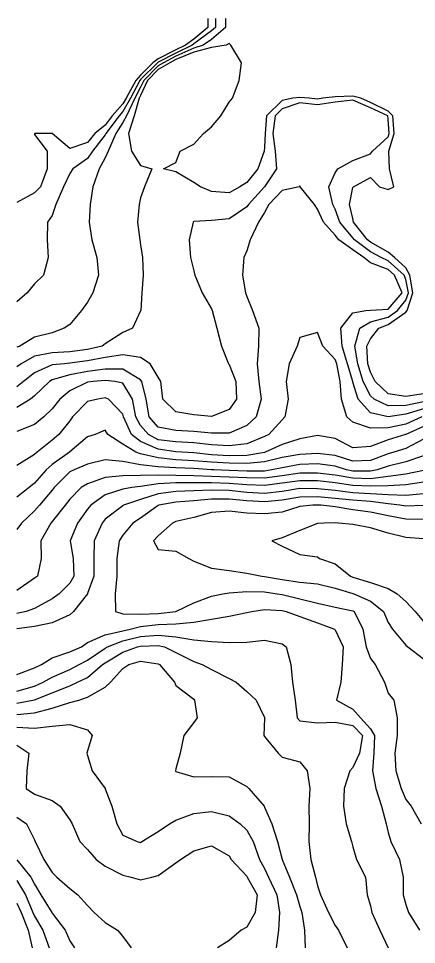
# Model space of a CAD drawing. Header units: metres. Extents: x 542999 to 543275, y 2234575 to 2234818.
# Drawn here: x 543111.4 to 543178.9, y 2234661.1 to 2234818 of the extents above; entities that cross this region are included whole.
import ezdxf

# ---------------------------------------------------------------- set-up
doc = ezdxf.new("R2010")
doc.units = ezdxf.units.M

msp = doc.modelspace()

# ---------------------------------------------------------------- linework, layer by layer
for points, elevation in [([(543143.48, 2234818.03), (543143.48, 2234816.53), (543141.1, 2234814.56), (543139.71, 2234813.53), (543138.1, 2234812.74), (543135.1, 2234811.18), (543134.19, 2234810.53), (543132.1, 2234808.44), (543131.3, 2234807.53), (543129.64, 2234804.53), (543129.1, 2234803.58), (543127.29, 2234801.53), (543126.1, 2234799.98), (543124.35, 2234798.53), (543123.1, 2234797.04), (543120.1, 2234795.99), (543117.12, 2234798.53), (543117.1, 2234798.54), (543114.1, 2234798.56), (543114.08, 2234798.53), (543114.1, 2234798.39), (543116.26, 2234795.53), (543116.24, 2234792.53), (543115.14, 2234789.53), (543114.1, 2234788.48), (543111.1, 2234786.85)], 2140.5), ([(543144.78, 2234818.03), (543144.78, 2234816.53), (543144.1, 2234815.96), (543141.1, 2234813.73), (543140.84, 2234813.53), (543138.1, 2234812.18), (543135.1, 2234810.65), (543134.94, 2234810.53), (543132.1, 2234807.69), (543131.97, 2234807.53), (543130.38, 2234804.53), (543129.1, 2234802.25), (543128.46, 2234801.53), (543126.2, 2234798.53), (543126.1, 2234798.34), (543123.93, 2234795.53), (543123.1, 2234794.3), (543120.61, 2234792.53), (543120.1, 2234791.78), (543119.01, 2234789.53), (543117.7, 2234786.53), (543117.1, 2234784.67), (543116.3, 2234783.53), (543116.23, 2234780.53), (543116.41, 2234777.53), (543115.65, 2234774.53), (543114.1, 2234773.09), (543112.85, 2234771.53), (543111.1, 2234769.99)], 2140), ([(543146.52, 2234818.03), (543146.52, 2234816.53), (543144.1, 2234814.48), (543142.73, 2234813.53), (543141.1, 2234813.02), (543138.1, 2234811.63), (543135.96, 2234810.53), (543135.1, 2234810.02), (543132.62, 2234807.53), (543132.1, 2234806.42), (543131.11, 2234804.53), (543129.7, 2234801.53), (543129.1, 2234800.39), (543127.87, 2234798.53), (543126.6, 2234795.53), (543126.1, 2234794.44), (543125.07, 2234792.53), (543124.01, 2234789.53), (543123.56, 2234786.53), (543123.38, 2234783.53), (543123.81, 2234780.53), (543124.66, 2234777.53), (543124.96, 2234774.53), (543124.02, 2234771.53), (543123.1, 2234769.96), (543122.08, 2234768.53), (543120.1, 2234766.17), (543119.16, 2234765.53), (543117.1, 2234764.77), (543114.1, 2234764.05), (543111.59, 2234762.53), (543111.1, 2234762.32)], 2139.5), ([(543180.1, 2234754.42), (543177.1, 2234753.95), (543174.1, 2234754.45), (543171.86, 2234756.53), (543171.1, 2234758.08), (543170.62, 2234759.53), (543170.46, 2234762.53), (543171.1, 2234763.76), (543172.52, 2234765.53), (543174.1, 2234766.18), (543177.1, 2234768.25), (543177.3, 2234768.53), (543178.29, 2234771.53), (543177.75, 2234774.53), (543177.1, 2234775.78), (543175.16, 2234777.53), (543174.1, 2234778.41), (543171.1, 2234780.14), (543170.59, 2234780.53), (543168.21, 2234783.53), (543168.1, 2234784.14), (543167.53, 2234786.53), (543168.1, 2234789.37), (543168.22, 2234789.53), (543171.1, 2234791.11), (543172.62, 2234789.53), (543174.1, 2234789.05), (543175.05, 2234789.53), (543174.29, 2234792.53), (543174.18, 2234795.53), (543175.13, 2234798.53), (543174.88, 2234801.53), (543174.1, 2234802.31), (543171.1, 2234803.81), (543169.47, 2234804.53), (543168.1, 2234804.89), (543165.1, 2234804.74), (543162.99, 2234804.53), (543162.1, 2234804.38), (543160.7, 2234804.53), (543159.1, 2234804.66), (543157.94, 2234804.53), (543156.1, 2234804.15), (543153.43, 2234801.53), (543153.22, 2234798.53), (543153.1, 2234796.23), (543153.03, 2234795.53), (543151.97, 2234792.53), (543150.1, 2234790.23), (543148.94, 2234789.53), (543147.1, 2234788.5), (543144.1, 2234788.7), (543142.26, 2234789.53), (543141.1, 2234790.24), (543138.1, 2234792.05), (543135.96, 2234792.53), (543138.1, 2234793.62), (543138.8, 2234795.53), (543141.1, 2234796.75), (543142.75, 2234798.53), (543144.1, 2234799.67), (543145.72, 2234801.53), (543147.1, 2234803.84), (543147.68, 2234804.53), (543148.8, 2234807.53), (543149.21, 2234810.53), (543147.42, 2234813.53), (543147.1, 2234813.81), (543146.63, 2234813.53), (543144.1, 2234813.12), (543141.1, 2234812.35), (543138.1, 2234811.07), (543137.04, 2234810.53), (543135.1, 2234809.37), (543133.27, 2234807.53), (543132.1, 2234805.01), (543131.85, 2234804.53), (543131.03, 2234801.53), (543130.04, 2234798.53), (543130.57, 2234795.53), (543132.1, 2234793.1), (543134.01, 2234792.53), (543132.76, 2234789.53), (543132.1, 2234787.62), (543131.85, 2234786.53), (543131.6, 2234783.53), (543131.99, 2234780.53), (543132.1, 2234779.69), (543132.44, 2234777.53), (543132.53, 2234774.53), (543132.33, 2234771.53), (543132.12, 2234768.53), (543132.1, 2234768.5), (543130.71, 2234765.53), (543129.1, 2234764.82), (543126.1, 2234762.89), (543125.59, 2234762.53), (543123.1, 2234761.96), (543120.1, 2234761.53), (543117.1, 2234761.4), (543114.1, 2234760.83), (543111.84, 2234759.53), (543111.1, 2234758.98)], 2139), ([(543180.1, 2234753.08), (543177.1, 2234752.43), (543174.1, 2234752.41), (543171.74, 2234753.53), (543171.1, 2234754.1), (543169.86, 2234756.53), (543168.93, 2234759.53), (543168.42, 2234762.53), (543169.31, 2234765.53), (543171.1, 2234766.62), (543174.1, 2234767.44), (543175.66, 2234768.53), (543177.1, 2234770.28), (543177.54, 2234771.53), (543177.1, 2234773.8), (543176.8, 2234774.53), (543174.1, 2234776.96), (543172.9, 2234777.53), (543171.1, 2234778.48), (543168.39, 2234780.53), (543168.1, 2234780.89), (543165.91, 2234783.53), (543165.1, 2234785.7), (543164.71, 2234786.53), (543164, 2234789.53), (543165.1, 2234791.88), (543165.56, 2234792.53), (543168.1, 2234793.97), (543171.1, 2234795.1), (543171.46, 2234795.53), (543174.1, 2234797.98), (543174.28, 2234798.53), (543174.1, 2234800.96), (543174.01, 2234801.53), (543171.1, 2234802.92), (543168.1, 2234804.21), (543165.1, 2234803.83), (543162.1, 2234803.38), (543159.1, 2234803.72), (543156.1, 2234802.7), (543154.91, 2234801.53), (543154.55, 2234798.53), (543154.93, 2234795.53), (543155.16, 2234792.53), (543153.14, 2234789.53), (543153.1, 2234789.49), (543150.4, 2234786.53), (543150.1, 2234786.11), (543147.1, 2234784.08), (543144.1, 2234783.81), (543141.1, 2234783.64), (543140.99, 2234783.53), (543140.31, 2234780.53), (543140.58, 2234777.53), (543141.1, 2234775.25), (543141.28, 2234774.53), (543142.54, 2234771.53), (543144.1, 2234768.83), (543144.24, 2234768.53), (543145.02, 2234765.53), (543145.82, 2234762.53), (543147.02, 2234759.53), (543147.1, 2234759.39), (543148.25, 2234756.53), (543148.37, 2234753.53), (543147.1, 2234751.79), (543144.1, 2234750.61), (543141.1, 2234750.86), (543138.1, 2234751.36), (543135.86, 2234753.53), (543135.52, 2234756.53), (543135.1, 2234757.27), (543133.74, 2234759.53), (543132.1, 2234760.57), (543129.1, 2234761.04), (543126.1, 2234760.57), (543123.1, 2234760.01), (543120.1, 2234759.6), (543119.17, 2234759.53), (543117.1, 2234759.33), (543114.1, 2234757.98), (543112.22, 2234756.53), (543111.1, 2234755.59)], 2138.5), ([(543180.1, 2234751.86), (543177.1, 2234750.96), (543174.1, 2234750.54), (543171.1, 2234751.21), (543169.01, 2234753.53), (543168.1, 2234756.4), (543168.07, 2234756.53), (543167.17, 2234759.53), (543166.28, 2234762.53), (543166.06, 2234765.53), (543168.1, 2234768.13), (543170.31, 2234768.53), (543171.1, 2234768.62), (543174.1, 2234768.79), (543176.45, 2234771.53), (543175.16, 2234774.53), (543174.1, 2234775.48), (543171.1, 2234776.6), (543169.94, 2234777.53), (543168.1, 2234778.83), (543165.73, 2234780.53), (543165.1, 2234781.31), (543163.11, 2234783.53), (543162.1, 2234785.7), (543161.6, 2234786.53), (543159.14, 2234789.53), (543159.1, 2234789.68), (543159.02, 2234789.53), (543156.1, 2234788.87), (543153.85, 2234786.53), (543153.1, 2234785.17), (543152.08, 2234783.53), (543150.66, 2234780.53), (543150.1, 2234778.64), (543149.61, 2234777.53), (543149.4, 2234774.53), (543149.88, 2234771.53), (543150.1, 2234770.92), (543151.1, 2234768.53), (543152.18, 2234765.53), (543152.09, 2234762.53), (543151.87, 2234759.53), (543152.14, 2234756.53), (543152.54, 2234753.53), (543151.7, 2234750.53), (543150.1, 2234749.03), (543147.1, 2234747.77), (543144.1, 2234747.73), (543141.1, 2234748.05), (543138.1, 2234748.2), (543135.1, 2234748.77), (543133.56, 2234750.53), (543133.06, 2234753.53), (543132.32, 2234756.53), (543132.1, 2234756.8), (543129.1, 2234758.6), (543126.1, 2234758.58), (543123.1, 2234758.21), (543120.1, 2234757.67), (543117.1, 2234756.77), (543116.67, 2234756.53), (543114.1, 2234754.07), (543113.44, 2234753.53), (543111.1, 2234752.12)], 2138), ([(543179.79, 2234750.53), (543177.1, 2234749.3), (543174.1, 2234748.67), (543171.1, 2234748.58), (543168.1, 2234749.6), (543167.06, 2234750.53), (543166.2, 2234753.53), (543165.97, 2234756.53), (543165.36, 2234759.53), (543165.1, 2234760.23), (543163.02, 2234762.53), (543162.1, 2234764.8), (543159.1, 2234763.99), (543158.64, 2234762.53), (543157.3, 2234759.53), (543156.8, 2234756.53), (543157.15, 2234753.53), (543156.59, 2234750.53), (543156.1, 2234750.02), (543153.85, 2234747.53), (543153.1, 2234747.18), (543150.1, 2234745.96), (543147.1, 2234745.59), (543144.1, 2234745.77), (543141.1, 2234746.12), (543138.1, 2234746.28), (543135.1, 2234746.65), (543133.41, 2234747.53), (543132.1, 2234749.08), (543131.28, 2234750.53), (543130.73, 2234753.53), (543129.1, 2234756.23), (543127.7, 2234756.53), (543126.1, 2234756.7), (543124.07, 2234756.53), (543123.1, 2234756.4), (543120.1, 2234754.93), (543118.42, 2234753.53), (543117.1, 2234751.88), (543115.71, 2234750.53), (543114.1, 2234749.21), (543111.1, 2234748.06)], 2137.5), ([(543180.1, 2234748.87), (543177.1, 2234747.55), (543177.03, 2234747.53), (543174.1, 2234746.61), (543171.1, 2234745.52), (543168.1, 2234745.29), (543165.1, 2234746.86), (543162.1, 2234747.35), (543159.1, 2234746.82), (543156.1, 2234745.83), (543153.23, 2234744.53), (543153.1, 2234744.5), (543150.1, 2234743.99), (543147.1, 2234743.91), (543144.1, 2234744.1), (543141.1, 2234744.4), (543139.09, 2234744.53), (543138.1, 2234744.61), (543135.1, 2234745.06), (543132.1, 2234746.33), (543130.54, 2234747.53), (543129.21, 2234750.53), (543129.1, 2234750.96), (543126.67, 2234753.53), (543126.1, 2234753.74), (543124.85, 2234753.53), (543123.1, 2234753.11), (543120.54, 2234750.53), (543120.1, 2234749.86), (543118.25, 2234747.53), (543117.1, 2234746.55), (543114.54, 2234744.53), (543114.1, 2234744.15), (543111.1, 2234742.28)], 2137), ([(543180.1, 2234746.74), (543177.1, 2234745.18), (543175.05, 2234744.53), (543174.1, 2234744.27), (543171.1, 2234743.14), (543168.1, 2234743.04), (543165.1, 2234743.98), (543162.1, 2234744.34), (543159.1, 2234744.15), (543156.1, 2234743.61), (543153.1, 2234742.89), (543150.1, 2234742.63), (543147.1, 2234742.65), (543144.1, 2234742.83), (543141.1, 2234743.07), (543138.1, 2234743.24), (543135.1, 2234743.55), (543132.1, 2234744.27), (543131.3, 2234744.53), (543129.1, 2234745.88), (543126.56, 2234747.53), (543126.1, 2234748.29), (543124.41, 2234747.53), (543123.1, 2234747.15), (543120.1, 2234744.59), (543120.04, 2234744.53), (543117.1, 2234742.47), (543116.06, 2234741.53), (543114.1, 2234739.26), (543113.18, 2234738.53), (543111.1, 2234736.89)], 2136.5), ([(543180.1, 2234743.9), (543177.1, 2234742.89), (543174.1, 2234742.17), (543172.22, 2234741.53), (543171.1, 2234741.3), (543168.1, 2234741.31), (543167.04, 2234741.53), (543165.1, 2234742.14), (543162.1, 2234742.57), (543159.1, 2234742.46), (543156.1, 2234741.91), (543154.33, 2234741.53), (543153.1, 2234741.34), (543150.1, 2234741.3), (543147.1, 2234741.41), (543144.51, 2234741.53), (543144.1, 2234741.55), (543141.1, 2234741.75), (543138.1, 2234741.89), (543135.1, 2234742.07), (543132.1, 2234742.41), (543129.1, 2234742.97), (543126.1, 2234743.26), (543123.1, 2234742.5), (543120.83, 2234741.53), (543120.1, 2234741.2), (543117.45, 2234738.53), (543117.1, 2234738.07), (543114.95, 2234735.53), (543114.1, 2234734.6), (543111.89, 2234732.53), (543111.1, 2234731.45)], 2136), ([(543180.1, 2234741.44), (543177.1, 2234740.81), (543174.1, 2234740.42), (543171.1, 2234740.03), (543168.1, 2234740.11), (543165.1, 2234740.65), (543162.1, 2234740.99), (543159.1, 2234740.96), (543156.1, 2234740.54), (543153.1, 2234740.12), (543150.1, 2234740.16), (543147.1, 2234740.32), (543144.1, 2234740.44), (543141.1, 2234740.53), (543138.1, 2234740.6), (543135.1, 2234740.63), (543132.1, 2234740.56), (543129.1, 2234740.55), (543126.1, 2234740.23), (543123.1, 2234739.15), (543122.01, 2234738.53), (543120.1, 2234736.6), (543119.32, 2234735.53), (543117.1, 2234732.81), (543116.85, 2234732.53), (543115.18, 2234729.53), (543115.21, 2234726.53), (543114.63, 2234723.53), (543114.1, 2234723.16), (543111.1, 2234721.12)], 2135.5), ([(543180.1, 2234739.47), (543177.1, 2234738.98), (543174.1, 2234738.83), (543171.1, 2234738.77), (543168.1, 2234738.91), (543165.1, 2234739.34), (543162.1, 2234739.67), (543159.1, 2234739.69), (543156.1, 2234739.26), (543153.1, 2234738.89), (543150.1, 2234739.02), (543147.1, 2234739.23), (543144.1, 2234739.32), (543141.1, 2234739.32), (543138.1, 2234739.33), (543135.1, 2234739.19), (543132.1, 2234738.73), (543130.59, 2234738.53), (543129.1, 2234738.24), (543126.1, 2234737.32), (543123.65, 2234735.53), (543123.1, 2234734.85), (543121.38, 2234732.53), (543120.13, 2234729.53), (543120.65, 2234726.53), (543120.78, 2234723.53), (543120.1, 2234722.34), (543118.31, 2234720.53), (543117.1, 2234719.66), (543114.1, 2234718.03), (543112.68, 2234717.53), (543111.1, 2234717.18)], 2135), ([(543180.1, 2234737.48), (543177.1, 2234737.18), (543174.1, 2234737.29), (543171.1, 2234737.46), (543168.1, 2234737.66), (543165.1, 2234738.03), (543162.1, 2234738.34), (543159.1, 2234738.4), (543156.1, 2234737.89), (543153.1, 2234737.53), (543150.1, 2234737.72), (543147.1, 2234738.02), (543144.1, 2234738.09), (543141.1, 2234737.96), (543138.1, 2234737.86), (543135.1, 2234737.47), (543132.1, 2234736.5), (543129.22, 2234735.53), (543129.1, 2234735.46), (543126.1, 2234733.19), (543125.56, 2234732.53), (543124.2, 2234729.53), (543124.19, 2234726.53), (543124.14, 2234723.53), (543123.1, 2234720.58), (543123.08, 2234720.53), (543120.74, 2234717.53), (543120.1, 2234716.95), (543117.1, 2234715.62), (543114.1, 2234715.02), (543111.1, 2234714.62)], 2134.5), ([(543180.1, 2234735.48), (543177.1, 2234735.36), (543176.07, 2234735.53), (543174.1, 2234735.76), (543171.1, 2234736.15), (543168.1, 2234736.39), (543165.1, 2234736.71), (543162.1, 2234736.96), (543159.1, 2234736.92), (543156.1, 2234736.38), (543153.1, 2234736.11), (543150.1, 2234736.28), (543147.1, 2234736.56), (543144.1, 2234736.58), (543141.1, 2234736.28), (543138.1, 2234736.05), (543135.17, 2234735.53), (543135.1, 2234735.5), (543132.1, 2234733.38), (543130.79, 2234732.53), (543129.1, 2234730.48), (543128.49, 2234729.53), (543128.04, 2234726.53), (543128.06, 2234723.53), (543127.81, 2234720.53), (543127.85, 2234717.53), (543129.1, 2234717.16), (543132.1, 2234717.1), (543135.1, 2234717.19), (543138.07, 2234717.53), (543138.1, 2234717.54), (543141.1, 2234718.99), (543144.1, 2234720.13), (543146.07, 2234720.53), (543147.1, 2234720.72), (543150.1, 2234720.95), (543153.1, 2234720.87), (543155.24, 2234720.53), (543156.1, 2234720.39), (543159.1, 2234719.68), (543162.1, 2234718.93), (543165.1, 2234718.29), (543168.1, 2234717.65), (543168.33, 2234717.53), (543169.81, 2234714.53), (543170.36, 2234711.53), (543171.1, 2234709.58), (543171.91, 2234708.53), (543173.48, 2234705.53), (543174.1, 2234703.68), (543175.08, 2234702.53), (543175.63, 2234699.53), (543175.6, 2234696.53), (543175.23, 2234693.53), (543175.41, 2234690.53), (543176.27, 2234687.53), (543177.1, 2234685.69), (543178, 2234684.53), (543179.7, 2234681.53)], 2134), ([(543180.1, 2234733.1), (543177.1, 2234733.17), (543174.1, 2234733.74), (543171.1, 2234734.37), (543168.1, 2234734.78), (543165.1, 2234735.26), (543162.7, 2234735.53), (543162.1, 2234735.57), (543161.29, 2234735.53), (543159.1, 2234735.32), (543156.1, 2234734.35), (543153.1, 2234734.08), (543150.1, 2234734.2), (543147.1, 2234734.53), (543144.1, 2234734.34), (543141.1, 2234733.49), (543138.1, 2234732.79), (543137.5, 2234732.53), (543135.1, 2234730.36), (543134.3, 2234729.53), (543135.1, 2234728.03), (543138.1, 2234727.74), (543140.29, 2234726.53), (543141.1, 2234726.05), (543144.1, 2234724.88), (543147.1, 2234724.5), (543150.1, 2234724.03), (543152.66, 2234723.53), (543153.1, 2234723.47), (543156.1, 2234722.98), (543159.1, 2234722.52), (543162.1, 2234722.21), (543165.1, 2234721.51), (543168.1, 2234720.59), (543168.28, 2234720.53), (543171.1, 2234719.28), (543173.3, 2234717.53), (543174.1, 2234715.69), (543174.81, 2234714.53), (543177.1, 2234711.83), (543177.45, 2234711.53), (543180.1, 2234709.51)], 2133.5), ([(543180.1, 2234729.83), (543177.1, 2234730.09), (543174.1, 2234730.82), (543171.1, 2234731.72), (543168.1, 2234732.28), (543165.64, 2234732.53), (543165.1, 2234732.56), (543163.24, 2234732.53), (543162.1, 2234732.47), (543159.1, 2234731.29), (543156.1, 2234730.04), (543154.37, 2234729.53), (543156.1, 2234728.59), (543159.1, 2234727.21), (543162.1, 2234726.79), (543162.47, 2234726.53), (543165.1, 2234725.61), (543167.68, 2234723.53), (543168.1, 2234723.36), (543171.1, 2234722.43), (543174.1, 2234721.44), (543175.62, 2234720.53), (543177.1, 2234719.21), (543178.68, 2234717.53), (543180.1, 2234715.83)], 2133), ([(543111.1, 2234706.84), (543114.1, 2234707.97), (543115.27, 2234708.53), (543117.1, 2234709.71), (543120.1, 2234710.68), (543122.08, 2234711.53), (543123.1, 2234712.27), (543126.1, 2234713.58), (543129.1, 2234714.28), (543130.31, 2234714.53), (543132.1, 2234714.99), (543135.1, 2234715.35), (543138.1, 2234715.44), (543141.1, 2234715.7), (543144.1, 2234716.22), (543147.1, 2234716.73), (543150.1, 2234717.34), (543150.96, 2234717.53), (543153.1, 2234717.86), (543156.1, 2234717.72), (543156.8, 2234717.53), (543159.1, 2234716.66), (543162.1, 2234715.59), (543165.01, 2234714.53), (543165.1, 2234714.45), (543166.46, 2234711.53), (543166.31, 2234708.53), (543166.05, 2234705.53), (543165.34, 2234702.53), (543168.1, 2234701.01), (543169.41, 2234699.53), (543171.1, 2234697.64), (543171.79, 2234696.53), (543171.64, 2234693.53), (543171.41, 2234690.53), (543171.99, 2234687.53), (543172.95, 2234684.53), (543173.75, 2234681.53), (543174.1, 2234680.08), (543174.52, 2234678.53), (543175.99, 2234675.53), (543176.61, 2234672.53), (543176.66, 2234669.53), (543177.1, 2234667.86), (543177.52, 2234666.53), (543179.4, 2234663.53)], 2134.5), ([(543111.1, 2234704.05), (543114.1, 2234704.89), (543115.56, 2234705.53), (543117.1, 2234706.39), (543120.1, 2234707.69), (543121.69, 2234708.53), (543123.1, 2234709.26), (543126.1, 2234711.3), (543126.5, 2234711.53), (543129.1, 2234712.59), (543132.1, 2234713.28), (543135.1, 2234713.55), (543138.1, 2234713.25), (543141.1, 2234712.75), (543144.1, 2234712.45), (543147.1, 2234712.29), (543150.1, 2234712.34), (543153.1, 2234712.68), (543156.1, 2234712.07), (543156.79, 2234711.53), (543157.58, 2234708.53), (543157.88, 2234705.53), (543158.31, 2234702.53), (543158.65, 2234699.53), (543159.1, 2234699.03), (543162.1, 2234698.68), (543165.1, 2234698.78), (543168.1, 2234698.21), (543169.71, 2234696.53), (543169.2, 2234693.53), (543168.1, 2234691.07), (543167.57, 2234690.53), (543166.61, 2234687.53), (543166.51, 2234684.53), (543166.99, 2234681.53), (543167.89, 2234678.53), (543168.1, 2234677.67), (543168.7, 2234675.53), (543170.27, 2234672.53), (543170.53, 2234669.53), (543171.1, 2234667.65), (543171.34, 2234666.53), (543172.68, 2234663.53), (543174.1, 2234660.54)], 2135), ([(543111.1, 2234701.98), (543113.84, 2234702.53), (543114.1, 2234702.59), (543117.1, 2234703.73), (543120.1, 2234704.93), (543121.41, 2234705.53), (543123.1, 2234706.36), (543125.66, 2234708.53), (543126.1, 2234708.84), (543129.1, 2234710.65), (543131.55, 2234711.53), (543132.1, 2234711.67), (543135.1, 2234711.77), (543136.16, 2234711.53), (543138.1, 2234710.58), (543141.1, 2234709.04), (543142.52, 2234708.53), (543144.1, 2234707.69), (543147.1, 2234706.16), (543148.32, 2234705.53), (543150.1, 2234704), (543151.7, 2234702.53), (543153.1, 2234699.55), (543153.11, 2234699.53), (543153.1, 2234699.43), (543152.98, 2234696.53), (543153.1, 2234696.34), (543155.45, 2234693.53), (543156.1, 2234692.87), (543159.1, 2234692.04), (543160.35, 2234690.53), (543160.78, 2234687.53), (543160.65, 2234684.53), (543160.67, 2234681.53), (543160.65, 2234678.53), (543161, 2234675.53), (543161.75, 2234672.53), (543162.1, 2234671.05), (543162.61, 2234669.53), (543163.98, 2234666.53), (543165.1, 2234664.3), (543165.64, 2234663.53), (543167.13, 2234660.53)], 2135.5), ([(543111.1, 2234700.08), (543114.1, 2234700.37), (543117.1, 2234701.17), (543120.1, 2234702.09), (543121.64, 2234702.53), (543123.1, 2234703.02), (543126.1, 2234704.69), (543126.97, 2234705.53), (543129.1, 2234707.85), (543130.1, 2234708.53), (543132.1, 2234709.12), (543135.1, 2234708.66), (543135.33, 2234708.53), (543137.82, 2234705.53), (543138.1, 2234704.99), (543141.1, 2234702.65), (543141.26, 2234702.53), (543141.68, 2234699.53), (543141.1, 2234698.7), (543139.45, 2234696.53), (543138.81, 2234693.53), (543138.1, 2234690.88), (543137.99, 2234690.53), (543138.1, 2234690.4), (543141.1, 2234689.49), (543144.1, 2234689.57), (543147.1, 2234689.5), (543150.1, 2234687.87), (543150.44, 2234687.53), (543153.03, 2234684.53), (543153.1, 2234684.4), (543154.38, 2234681.53), (543155.34, 2234678.53), (543156.1, 2234675.53), (543156.1, 2234675.53), (543157.38, 2234672.53), (543158.54, 2234669.53), (543159.1, 2234667.52), (543159.42, 2234666.53), (543159.9, 2234663.53), (543160.04, 2234660.53)], 2136), ([(543111.1, 2234697.92), (543114.1, 2234697.79), (543117.1, 2234698.09), (543120.1, 2234698.4), (543123.1, 2234697.48), (543123.9, 2234696.53), (543123.1, 2234693.91), (543122.97, 2234693.53), (543123.1, 2234693.15), (543123.87, 2234690.53), (543126.08, 2234687.53), (543126.1, 2234687.47), (543127.2, 2234684.53), (543128.08, 2234681.53), (543129.1, 2234679.63), (543131.53, 2234678.53), (543132.1, 2234678.39), (543132.33, 2234678.53), (543135.1, 2234680.26), (543136.98, 2234681.53), (543138.1, 2234682.16), (543141.1, 2234683.29), (543144.1, 2234683.63), (543147.1, 2234682.93), (543149.01, 2234681.53), (543150.1, 2234680.49), (543151.19, 2234678.53), (543152.28, 2234675.53), (543153.1, 2234673.97), (543153.79, 2234672.53), (543155.19, 2234669.53), (543155.68, 2234666.53), (543155.47, 2234663.53), (543155.11, 2234660.53)], 2136.5), ([(543111.1, 2234694.87), (543113.12, 2234693.53), (543112.81, 2234690.53), (543112.66, 2234687.53), (543114.1, 2234686.57), (543117.1, 2234685.52), (543118.48, 2234684.53), (543120.1, 2234682.23), (543120.51, 2234681.53), (543121.8, 2234678.53), (543123.1, 2234677.2), (543124.56, 2234675.53), (543126.1, 2234674.38), (543129.1, 2234672.85), (543130.51, 2234672.53), (543132.1, 2234672.06), (543134.02, 2234672.53), (543135.1, 2234672.8), (543138.1, 2234674.94), (543138.84, 2234675.53), (543141.1, 2234677), (543144.1, 2234677.82), (543147.1, 2234676.11), (543147.48, 2234675.53), (543150.1, 2234672.66), (543150.17, 2234672.53), (543151.87, 2234669.53), (543151.53, 2234666.53), (543150.1, 2234664.01), (543149.16, 2234663.53), (543147.1, 2234661.77), (543145.13, 2234660.53)], 2137), ([(543111.1, 2234682.68), (543112.76, 2234681.53), (543114.1, 2234678.82), (543114.23, 2234678.53), (543115.67, 2234675.53), (543117.1, 2234673.3), (543117.91, 2234672.53), (543120.1, 2234670.61), (543121.47, 2234669.53), (543123.1, 2234667.7), (543124.24, 2234666.53), (543126.1, 2234664.83), (543128.17, 2234663.53), (543129.1, 2234662.43), (543130.48, 2234660.53)], 2137.5), ([(543111.1, 2234675.46), (543113.5, 2234672.53), (543114.1, 2234671.3), (543115.2, 2234669.53), (543117.03, 2234666.53), (543117.1, 2234666.4), (543119.3, 2234663.53), (543120.1, 2234661.72), (543120.88, 2234660.53)], 2138), ([(543111.1, 2234671.96), (543112.58, 2234669.53), (543113.84, 2234666.53), (543114.1, 2234665.88), (543115.52, 2234663.53), (543116.6, 2234660.53)], 2138.5), ([(543111.1, 2234668.11), (543111.83, 2234666.53), (543113.04, 2234663.53), (543113.73, 2234660.53)], 2139)]:
    msp.add_lwpolyline(points, dxfattribs=dict(elevation=elevation))

doc.saveas('drawing.dxf')
